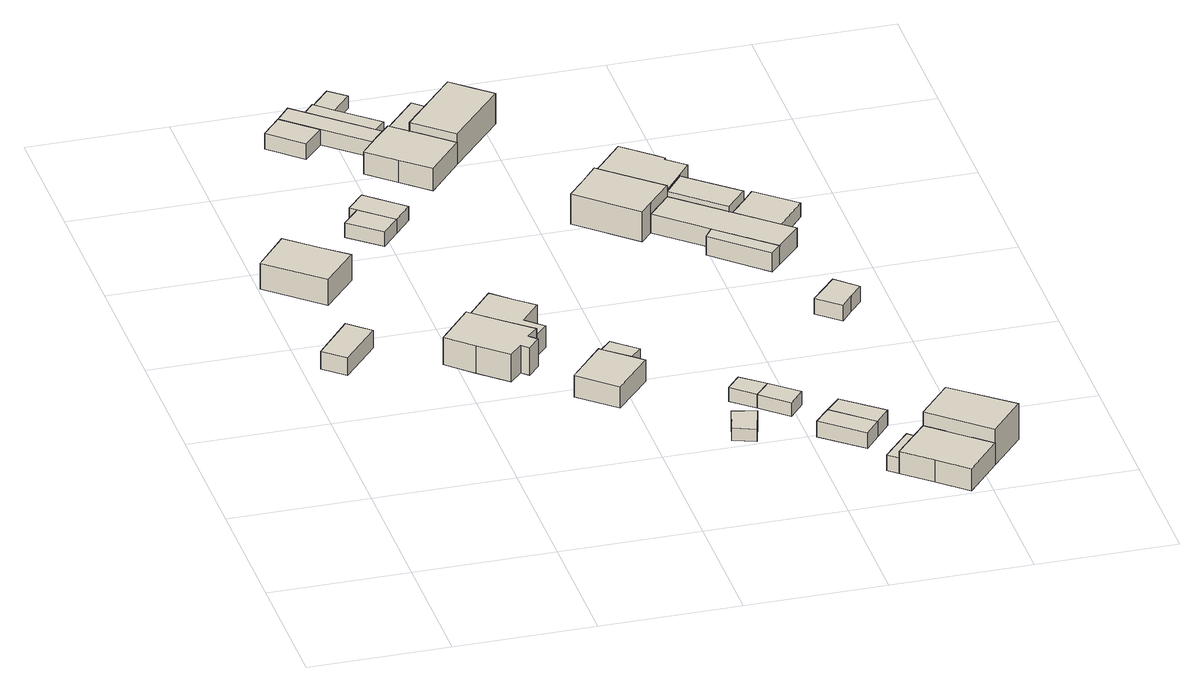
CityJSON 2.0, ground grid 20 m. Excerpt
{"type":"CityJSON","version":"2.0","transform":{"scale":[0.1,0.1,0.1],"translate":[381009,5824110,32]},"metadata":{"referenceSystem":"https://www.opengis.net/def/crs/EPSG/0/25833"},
"CityObjects":{
"building1":{"type":"Building","attributes":{"Gemeindeschluessel":"11000012","BezugspunktDach":"2200","function":"31001_2463","measuredHeight":2.74,"storeysAboveGround":1},"address":[{"country":"Germany","locality":"Berlin","thoroughfareNumber":"8 (1)","thoroughfareName":"Straße W (HOKA IV)"}],"geometry":[{"type":"Solid","lod":"1","boundaries":[[[[0,1,2,3]],[[4,5,6,7]],[[4,7,3,2]],[[5,4,2,1]],[[6,5,1,0]],[[7,6,0,3]]]]}]},
"building2":{"type":"Building","attributes":{"Gemeindeschluessel":"11000012","BezugspunktDach":"2200","function":"31001_1010","measuredHeight":6.38,"storeysAboveGround":1},"address":[{"country":"Germany","locality":"Berlin","thoroughfareNumber":"6","thoroughfareName":"Straße W (HOKA IV)"}],"geometry":[{"type":"Solid","lod":"1","boundaries":[[[[8,9,10,11,12]],[[13,14,15,16,17]],[[13,17,12,11]],[[14,13,11,10]],[[15,14,10,9]],[[16,15,9,8]],[[17,16,8,12]]]]}]},
"building3":{"type":"Building","attributes":{"Gemeindeschluessel":"11000012","BezugspunktDach":"2200","function":"31001_1010","measuredHeight":6.42,"storeysAboveGround":1},"address":[{"country":"Germany","locality":"Berlin","thoroughfareNumber":"7","thoroughfareName":"Straße W (HOKA IV)"}],"geometry":[{"type":"Solid","lod":"1","boundaries":[[[[18,19,20,21,22,23,24,25,26,27]],[[28,29,30,31,32,33,34,35,36,37]],[[28,37,27,26]],[[29,28,26,25]],[[30,29,25,24]],[[31,30,24,23]],[[32,31,23,22]],[[33,32,22,21]],[[34,33,21,20]],[[35,34,20,19]],[[36,35,19,18]],[[37,36,18,27]]]]}]},
"building4":{"type":"Building","attributes":{"Gemeindeschluessel":"11000012","BezugspunktDach":"2200","function":"31001_2463","measuredHeight":2.23,"storeysAboveGround":1},"address":[{"country":"Germany","locality":"Berlin","thoroughfareNumber":"6 (1)","thoroughfareName":"Straße W (HOKA IV)"}],"geometry":[{"type":"Solid","lod":"1","boundaries":[[[[38,39,40,41]],[[42,43,44,45]],[[42,45,41,40]],[[43,42,40,39]],[[44,43,39,38]],[[45,44,38,41]]]]}]},
"building5":{"type":"Building","attributes":{"Gemeindeschluessel":"11000012","BezugspunktDach":"2200","function":"31001_1010","measuredHeight":6.55,"storeysAboveGround":1},"address":[{"country":"Germany","locality":"Berlin","thoroughfareNumber":"5","thoroughfareName":"Straße W (HOKA IV)"}],"geometry":[{"type":"Solid","lod":"1","boundaries":[[[[46,47,48,49,50,51,52,53]],[[54,55,56,57,58,59,60,61]],[[54,61,53,52]],[[55,54,52,51]],[[56,55,51,50]],[[57,56,50,49]],[[58,57,49,48]],[[59,58,48,47]],[[60,59,47,46]],[[61,60,46,53]]]]}]},
"building6":{"type":"Building","attributes":{"Gemeindeschluessel":"11000012","BezugspunktDach":"2200","function":"31001_2463","measuredHeight":2.23,"storeysAboveGround":1},"address":[{"country":"Germany","locality":"Berlin","thoroughfareNumber":"4 (1)","thoroughfareName":"Straße W (HOKA IV)"}],"geometry":[{"type":"Solid","lod":"1","boundaries":[[[[40,39,62,63,64]],[[65,66,43,42,67]],[[65,67,64,63]],[[66,65,63,62]],[[43,66,62,39]],[[42,43,39,40]],[[67,42,40,64]]]]}]},
"building7":{"type":"Building","attributes":{"Gemeindeschluessel":"11000012","BezugspunktDach":"2200","function":"31001_1313","measuredHeight":3.33,"storeysAboveGround":1},"address":[{"country":"Germany","locality":"Berlin","thoroughfareNumber":"7 (1)","thoroughfareName":"Straße W (HOKA IV)"}],"geometry":[{"type":"Solid","lod":"1","boundaries":[[[[68,69,70,71,72,73]],[[74,75,76,77,78,79]],[[74,79,73,72]],[[75,74,72,71]],[[76,75,71,70]],[[77,76,70,69]],[[78,77,69,68]],[[79,78,68,73]]]]}]},
"building8":{"type":"Building","attributes":{"Gemeindeschluessel":"11000012","BezugspunktDach":"2200","function":"31001_2723","measuredHeight":3.33,"storeysAboveGround":1},"address":[{"country":"Germany","locality":"Berlin","thoroughfareNumber":"5 (1)","thoroughfareName":"Straße W (HOKA IV)"}],"geometry":[{"type":"Solid","lod":"1","boundaries":[[[[70,80,81,71]],[[82,83,76,75]],[[82,75,71,81]],[[83,82,81,80]],[[76,83,80,70]],[[75,76,70,71]]]]}]},
"building9":{"type":"Building","attributes":{"Gemeindeschluessel":"11000012","function":"31001_1010"},"address":[{"country":"Germany","locality":"Berlin","thoroughfareNumber":"4","thoroughfareName":"Straße W (HOKA IV)"}],"children":["building9-1","building9-2","building9-3"]},
"building9-1":{"type":"BuildingPart","attributes":{"BezugspunktDach":"2200","measuredHeight":4.18,"storeysAboveGround":1},"parents":["building9"],"geometry":[{"type":"MultiSurface","lod":"1","boundaries":[[[84,85,86,87,88,89,90]],[[91,92,93,94,95,96,97]],[[91,97,90,89]],[[92,98,99,89,88]],[[93,92,88,87]],[[94,93,87,86]],[[95,94,86,85]],[[96,95,85,84]],[[97,96,84,90]],[[91,99,98,92]]]}]},
"building9-2":{"type":"BuildingPart","attributes":{"BezugspunktDach":"2200","measuredHeight":2.42,"storeysAboveGround":1},"parents":["building9"],"geometry":[{"type":"Solid","lod":"1","boundaries":[[[[100,99,98,101,102]],[[103,92,91,104,105]],[[103,105,102,101]],[[92,103,101,98]],[[104,91,99,100]],[[100,104,100,102]],[[91,92,98,99]],[[105,104,100,102]]]]}]},
"building9-3":{"type":"BuildingPart","attributes":{"BezugspunktDach":"2200","measuredHeight":2.4,"storeysAboveGround":1},"parents":["building9"],"geometry":[{"type":"MultiSurface","lod":"1","boundaries":[[[106,100,102,107]],[[105,104,108,109]],[[105,109,107,102]],[[108,104,100,106]],[[109,108,106,107]],[[110,104,105,102,100]]]}]},
"building10":{"type":"Building","attributes":{"Gemeindeschluessel":"11000012","function":"31001_2723"},"address":[{"country":"Germany","locality":"Berlin","thoroughfareNumber":"2 (2)","thoroughfareName":"Straße W (HOKA IV)"}],"children":["building10-1","building10-2"]},
"building10-1":{"type":"BuildingPart","attributes":{"BezugspunktDach":"2200","measuredHeight":2.56,"storeysAboveGround":1},"parents":["building10"],"geometry":[{"type":"MultiSurface","lod":"1","boundaries":[[[111,112,113,114,115]],[[116,117,118,119,120]],[[116,120,115,114]],[[117,121,122,114,113]],[[118,117,113,112]],[[119,118,112,111]],[[120,119,111,115]],[[122,121,117,116]]]}]},
"building10-2":{"type":"BuildingPart","attributes":{"BezugspunktDach":"2200","measuredHeight":1.99,"storeysAboveGround":1},"parents":["building10"],"geometry":[{"type":"MultiSurface","lod":"1","boundaries":[[[121,123,124,122]],[[125,126,117,116]],[[125,116,122,124]],[[126,125,124,123]],[[117,126,123,121]],[[116,117,121,122,127]]]}]},
"building11":{"type":"Building","attributes":{"Gemeindeschluessel":"11000012","BezugspunktDach":"2200","function":"31001_2723","measuredHeight":1.93,"storeysAboveGround":1},"address":[{"country":"Germany","locality":"Berlin","thoroughfareNumber":"8 (2)","thoroughfareName":"Straße V (HOKA IV)"}],"geometry":[{"type":"Solid","lod":"1","boundaries":[[[[128,129,130,131]],[[132,133,134,135]],[[132,135,131,130]],[[133,132,130,129]],[[134,133,129,128]],[[135,134,128,131]]]]}]},
"building12":{"type":"Building","attributes":{"Gemeindeschluessel":"11000012","BezugspunktDach":"2200","function":"31001_2723","measuredHeight":2.1,"storeysAboveGround":1},"address":[{"country":"Germany","locality":"Berlin","thoroughfareNumber":"6 (4)","thoroughfareName":"Straße V (HOKA IV)"}],"geometry":[{"type":"Solid","lod":"1","boundaries":[[[[136,137,138,139]],[[140,141,142,143]],[[140,143,139,138]],[[141,140,138,137]],[[142,141,137,136]],[[143,142,136,139]]]]}]},
"building13":{"type":"Building","attributes":{"Gemeindeschluessel":"11000012","function":"31001_1010"},"address":[{"country":"Germany","locality":"Berlin","thoroughfareNumber":"2","thoroughfareName":"Straße W (HOKA IV)"}],"children":["building13-1","building13-2"]},
"building13-1":{"type":"BuildingPart","attributes":{"BezugspunktDach":"2200","measuredHeight":6.24,"storeysAboveGround":1},"parents":["building13"],"geometry":[{"type":"MultiSurface","lod":"1","boundaries":[[[144,145,146,147,148]],[[149,150,151,94,152]],[[149,153,154,155,148,147]],[[150,149,147,146]],[[151,150,146,145]],[[94,151,145,144]],[[152,94,144,148]],[[152,155,154,153]]]}]},
"building13-2":{"type":"BuildingPart","attributes":{"BezugspunktDach":"2200","measuredHeight":3.17,"storeysAboveGround":1},"parents":["building13"],"geometry":[{"type":"MultiSurface","lod":"1","boundaries":[[[155,154,156,157]],[[158,153,152,92]],[[158,92,157,156]],[[153,158,156,154]],[[92,152,155,157]],[[153,154,155,152,159]]]}]},
"building14":{"type":"Building","attributes":{"Gemeindeschluessel":"11000012","BezugspunktDach":"2200","function":"31001_2723","measuredHeight":2.1,"storeysAboveGround":1},"address":[{"country":"Germany","locality":"Berlin","thoroughfareNumber":"6 (3)","thoroughfareName":"Straße V (HOKA IV)"}],"geometry":[{"type":"Solid","lod":"1","boundaries":[[[[160,161,137,136]],[[141,162,163,142]],[[141,142,136,137]],[[162,141,137,161]],[[163,162,161,160]],[[142,163,160,136]]]]}]},
"building15":{"type":"Building","attributes":{"Gemeindeschluessel":"11000012","BezugspunktDach":"2200","function":"31001_2723","measuredHeight":2.47,"storeysAboveGround":1},"address":[{"country":"Germany","locality":"Berlin","thoroughfareNumber":"8 (1)","thoroughfareName":"Straße V (HOKA IV)"}],"geometry":[{"type":"Solid","lod":"1","boundaries":[[[[164,165,166,167]],[[168,169,170,171]],[[168,171,167,166]],[[169,168,166,165]],[[170,169,165,164]],[[171,170,164,167]]]]}]},
"building16":{"type":"Building","attributes":{"Gemeindeschluessel":"11000012","BezugspunktDach":"2200","function":"31001_2723","measuredHeight":2.47,"storeysAboveGround":1},"address":[{"country":"Germany","locality":"Berlin","thoroughfareNumber":"6 (2)","thoroughfareName":"Straße V (HOKA IV)"}],"geometry":[{"type":"Solid","lod":"1","boundaries":[[[[165,172,173,166]],[[174,175,169,168]],[[174,168,166,173]],[[175,174,173,172]],[[169,175,172,165]],[[168,169,165,166]]]]}]},
"building17":{"type":"Building","attributes":{"Gemeindeschluessel":"11000012","function":"31001_1010"},"address":[{"country":"Germany","locality":"Berlin","thoroughfareNumber":"8","thoroughfareName":"Straße V (HOKA IV)"}],"children":["building17-1","building17-2"]},
"building17-1":{"type":"BuildingPart","attributes":{"BezugspunktDach":"2200","measuredHeight":4.51,"storeysAboveGround":1},"parents":["building17"],"geometry":[{"type":"MultiSurface","lod":"1","boundaries":[[[176,177,178,179,180,181]],[[182,183,184,185,186,187]],[[182,188,189,190,181,180]],[[183,182,180,179]],[[184,183,179,178]],[[185,184,178,177]],[[186,185,177,176]],[[187,186,176,181]],[[187,190,189,188]]]}]},
"building17-2":{"type":"BuildingPart","attributes":{"BezugspunktDach":"2200","measuredHeight":2.47,"storeysAboveGround":1},"parents":["building17"],"geometry":[{"type":"Solid","lod":"1","boundaries":[[[[190,189,191,192]],[[193,188,187,194]],[[193,194,192,191]],[[188,193,191,189]],[[194,187,190,192]],[[189,190,187,188]]]]}]},
"building18":{"type":"Building","attributes":{"Gemeindeschluessel":"11000012","function":"31001_1010"},"address":[{"country":"Germany","locality":"Berlin","thoroughfareNumber":"3","thoroughfareName":"Straße W (HOKA IV)"}],"children":["building18-1","building18-2","building18-3"]},
"building18-1":{"type":"BuildingPart","attributes":{"BezugspunktDach":"2200","measuredHeight":4.91,"storeysAboveGround":1},"parents":["building18"],"geometry":[{"type":"MultiSurface","lod":"1","boundaries":[[[195,196,197,198,199,200]],[[201,202,203,204,205,206]],[[201,206,200,199]],[[202,201,199,198]],[[203,202,198,197]],[[204,207,208,197,196]],[[205,204,196,195]],[[206,205,195,200]],[[203,208,207,204]]]}]},
"building18-2":{"type":"BuildingPart","attributes":{"BezugspunktDach":"2200","measuredHeight":2.9,"storeysAboveGround":1},"parents":["building18"],"geometry":[{"type":"MultiSurface","lod":"1","boundaries":[[[209,210,211,212,208,207]],[[203,213,214,215,216,204]],[[213,203,208,212]],[[214,213,212,211]],[[215,214,211,210]],[[204,216,209,207]],[[217,203,204,207,208]],[[215,210,209,216]]]}]},
"building18-3":{"type":"BuildingPart","attributes":{"BezugspunktDach":"2200","measuredHeight":2.9,"storeysAboveGround":1},"parents":["building18"],"geometry":[{"type":"Solid","lod":"1","boundaries":[[[[218,210,209,219]],[[216,215,220,221]],[[216,221,219,209]],[[220,215,210,218]],[[221,220,218,219]],[[209,210,215,216]]]]}]},
"building19":{"type":"Building","attributes":{"Gemeindeschluessel":"11000012","BezugspunktDach":"2200","function":"31001_1010","measuredHeight":6.09,"storeysAboveGround":1},"address":[{"country":"Germany","locality":"Berlin","thoroughfareNumber":"6","thoroughfareName":"Straße V (HOKA IV)"}],"geometry":[{"type":"Solid","lod":"1","boundaries":[[[[222,223,224,225]],[[226,227,184,182]],[[226,182,225,224]],[[227,226,224,223]],[[184,227,223,222]],[[182,184,222,225]]]]}]},
"building20":{"type":"Building","attributes":{"Gemeindeschluessel":"11000012","function":"31001_1010"},"address":[{"country":"Germany","locality":"Berlin","thoroughfareNumber":"30","thoroughfareName":"Straße R (HOKA IV)"}],"children":["building20-1","building20-2","building20-3"]},
"building20-1":{"type":"BuildingPart","attributes":{"BezugspunktDach":"2200","measuredHeight":4.45,"storeysAboveGround":1},"parents":["building20"],"geometry":[{"type":"Solid","lod":"1","boundaries":[[[[228,229,230,231,232,233,234,235,236]],[[237,238,239,240,241,242,203,243,202]],[[237,202,236,235]],[[238,237,235,234]],[[239,238,234,233]],[[240,239,233,232]],[[241,240,232,231]],[[242,241,231,230]],[[203,242,230,229],[203,244,245,242]],[[243,203,229,228]],[[202,243,228,236]],[[244,203,242,245]]]]}]},
"building20-2":{"type":"BuildingPart","attributes":{"BezugspunktDach":"2200","measuredHeight":2.18,"storeysAboveGround":1},"parents":["building20"],"geometry":[{"type":"Solid","lod":"1","boundaries":[[[[246,247,248,249,250]],[[251,252,253,213,254]],[[252,251,249,248]],[[253,252,248,247]],[[213,253,247,246]],[[254,213,246,250]],[[250,249,251,254]]]]}]},
"building20-3":{"type":"BuildingPart","attributes":{"BezugspunktDach":"2200","measuredHeight":3.68,"storeysAboveGround":1},"parents":["building20"],"geometry":[{"type":"MultiSurface","lod":"1","boundaries":[[[255,256,245,244]],[[242,251,254,203]],[[251,242,245,256]],[[250,249,251,256,255]],[[203,254,255,244]],[[242,203,244,245,257]],[[254,251,249,250]]]}]},
"building21":{"type":"Building","attributes":{"Gemeindeschluessel":"11000012","BezugspunktDach":"2200","function":"31001_2723","measuredHeight":2.93,"storeysAboveGround":1},"address":[{"country":"Germany","locality":"Berlin","thoroughfareNumber":"4 (2)","thoroughfareName":"Straße V (HOKA IV)"}],"geometry":[{"type":"Solid","lod":"1","boundaries":[[[[258,259,260,261,262,263]],[[264,265,266,267,268,269]],[[264,269,263,262]],[[265,264,262,261]],[[266,265,261,260]],[[267,266,260,259]],[[268,267,259,258]],[[269,268,258,263]]]]}]}
},
"vertices":[
[54,512,38],[106,572,38],[75,599,38],[24,538,38],[75,599,11],[106,572,11],[54,512,11],[24,538,11],
[78,694,51],[125,748,51],[86,780,51],[47,813,51],[2,759,51],[47,813,11],[86,780,11],[125,748,11],[78,694,11],[2,759,11],
[220,474,52],[259,440,52],[277,459,52],[287,450,52],[304,469,52],[293,480,52],[309,496,52],[270,529,52],[231,563,52],[184,507,52],[231,563,10],[270,529,10],[309,496,10],[293,480,10],[304,469,10],[287,450,10],[277,459,10],[259,440,10],[220,474,10],[184,507,10],
[191,822,33],[215,850,33],[171,887,33],[146,859,33],[171,887,11],[215,850,11],[191,822,11],[146,859,11],
[258,539,42],[309,496,42],[327,516,42],[303,538,42],[331,571,42],[304,594,42],[277,618,42],[231,563,42],[277,618,9],[304,594,9],[331,571,9],[303,538,9],[327,516,9],[309,496,9],[258,539,9],[231,563,9],
[239,878,33],[187,923,33],[162,895,33],[187,923,11],[239,878,11],[162,895,11],
[379,334,44],[430,392,44],[415,405,44],[381,434,44],[378,437,44],[328,379,44],[378,437,11],[381,434,11],[415,405,11],[430,392,11],[379,334,11],[328,379,11],
[431,422,44],[397,451,44],[397,451,11],[431,422,11],
[253,977,45],[291,944,45],[340,1001,45],[302,1034,45],[263,1067,45],[242,1044,45],[214,1011,45],[242,1044,11],[263,1067,11],[302,1034,11],[340,1001,11],[291,944,11],[253,977,11],[214,1011,11],[263,1067,35],[242,1044,35],
[179,1098,35],[152,1163,35],[132,1139,35],[152,1163,11],[179,1098,11],[132,1139,11],
[151,1067,35],[105,1108,35],[151,1067,11],[105,1108,11],[179,1098,31],
[249,1080,33],[266,1098,33],[210,1146,33],[187,1167,33],[170,1147,33],[187,1167,11],[210,1146,11],[266,1098,11],[249,1080,11],[170,1147,11],[210,1146,30],[187,1167,30],
[240,1180,30],[216,1200,30],[216,1200,11],[240,1180,11],[187,1167,25],
[531,202,30],[544,248,30],[510,257,30],[499,214,30],[510,257,11],[544,248,11],[531,202,11],[499,214,11],
[554,286,32],[575,310,32],[542,336,32],[522,313,32],[542,336,11],[575,310,11],[554,286,11],[522,313,11],
[340,1001,58],[417,1089,58],[390,1112,58],[364,1135,58],[287,1047,58],[364,1135,11],[390,1112,11],[417,1089,11],[287,1047,11],[334,1100,11],[334,1100,42],[287,1047,42],
[310,1121,42],[263,1067,42],[310,1121,11],[309,1071,11],
[592,253,32],[613,278,32],[613,278,11],[592,253,11],
[667,146,35],[688,171,35],[632,218,35],[610,193,35],[632,218,11],[688,171,11],[667,146,11],[610,193,11],
[708,196,35],[653,241,35],[653,241,11],[708,196,11],
[730,38,45],[770,3,45],[818,59,45],[778,94,45],[738,128,45],[690,72,45],[738,128,11],[778,94,11],[818,59,11],[770,3,11],[730,38,11],[690,72,11],[729,118,11],[729,118,35],[690,72,35],
[716,130,35],[676,84,35],[716,130,11],[676,84,11],
[523,744,56],[540,763,56],[573,801,56],[492,871,56],[468,842,56],[444,814,56],[468,842,10],[492,871,10],[573,801,10],[540,763,10],[523,744,10],[444,814,10],[540,763,39],[573,801,39],
[607,705,39],[683,639,39],[717,677,39],[696,695,39],[696,695,10],[717,677,10],[683,639,10],[607,705,10],[573,801,18],
[668,623,39],[595,688,39],[668,623,10],[595,688,10],
[818,59,66],[866,115,66],[784,182,66],[738,128,66],[784,182,11],[866,115,11],
[532,836,49],[573,801,49],[600,835,49],[617,857,49],[591,879,49],[593,882,49],[580,894,49],[541,928,49],[492,871,49],[541,928,10],[580,894,10],[593,882,10],[591,879,10],[617,857,10],[600,835,10],[532,836,10],[573,801,47],[600,835,47],
[696,695,32],[742,750,32],[688,796,32],[671,775,32],[642,742,32],[671,775,10],[688,796,10],[742,750,10],[642,742,10],
[642,742,47],[671,775,47],[600,835,38],
[724,473,35],[741,494,35],[759,515,35],[729,543,35],[711,522,35],[692,501,35],[711,522,11],[729,543,11],[759,515,11],[741,494,11],[724,473,11],[692,501,11]
]}
